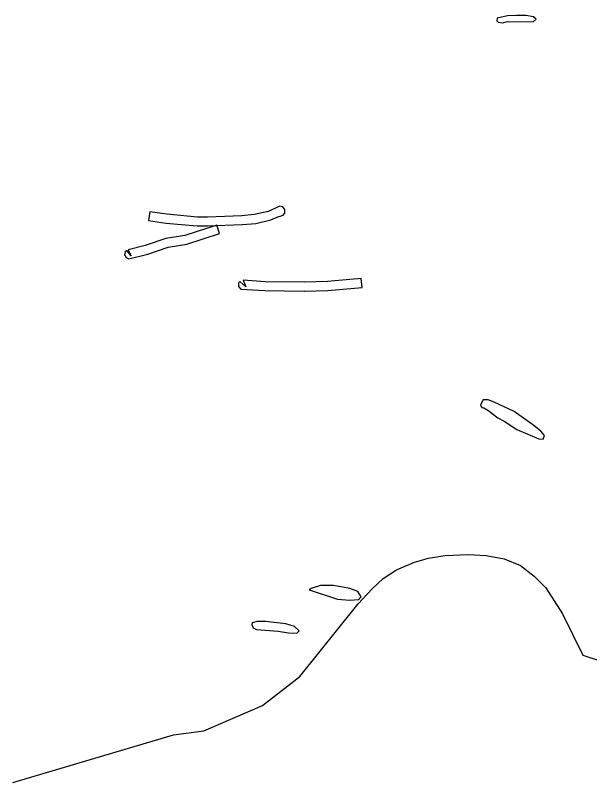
# Model space of a CAD drawing. Header units: metres. Extents: x -3553 to -772, y 370 to 2945.
# Drawn here: x -2790 to -2141, y 435 to 1302 of the extents above; entities that cross this region are included whole.
import ezdxf

# ---------------------------------------------------------------- set-up
doc = ezdxf.new("R2010")
doc.units = ezdxf.units.M

msp = doc.modelspace()

# ---------------------------------------------------------------- linework, layer by layer
at = {"layer": '1'}
msp.add_lwpolyline([(-2793.09, 435.2), (-2611.71, 489.23), (-2577.6, 493.6), (-2511.2, 522.4), (-2469.02, 555.13), (-2403.36, 637.2), (-2387.56, 654.13), (-2374.96, 665.76), (-2360, 675.73), (-2339.64, 684.22), (-2323.6, 688.8), (-2305.5, 691.58), (-2278.7, 692.99), (-2258.58, 691.88), (-2238.4, 687.84), (-2219.86, 680.42), (-2204.4, 668.4), (-2191.2, 655.2), (-2172.43, 625.7), (-2149.6, 579.2), (-2076, 555.2)], dxfattribs=at)
at = {"layer": '51'}
for points in [[(-2246.46, 1295.66), (-2245.04, 1294.11), (-2240.21, 1293.35), (-2234.65, 1294.89), (-2205.52, 1294.51), (-2202.06, 1297.66), (-2205.36, 1300.15), (-2213.92, 1301.49), (-2224.26, 1301.83), (-2234.67, 1301.32), (-2246.08, 1298.48)], [(-2639.95, 1070.16), (-2620.59, 1067.16), (-2620.42, 1067.14), (-2585, 1064.02), (-2573.28, 1064.02), (-2573.19, 1064.02), (-2533.96, 1065.46), (-2518.91, 1066.88), (-2501.64, 1070.81), (-2492.19, 1075.01), (-2492.05, 1074.58), (-2488.02, 1075.97), (-2486.15, 1078.57), (-2486.15, 1082.66), (-2488.27, 1085.37), (-2491.61, 1086.2), (-2504.8, 1080.35), (-2520.5, 1076.77), (-2534.61, 1075.45), (-2573.47, 1074.02), (-2584.56, 1074.02), (-2619.38, 1077.09), (-2638.42, 1080.04)], [(-2666.94, 1031.27), (-2665.32, 1028.19), (-2662.14, 1026.78), (-2640.77, 1032.26), (-2617.93, 1039.98), (-2596.68, 1043.55), (-2559.66, 1055.39), (-2562.71, 1064.91), (-2599.05, 1053.29), (-2620.38, 1049.71), (-2643.62, 1041.85), (-2662.94, 1036.9), (-2659.45, 1030.22), (-2664.59, 1036.16), (-2666.29, 1034.69)], [(-2538.44, 999.55), (-2538.44, 995.61), (-2535.74, 992.72), (-2508.64, 990.93), (-2464.05, 990.41), (-2463.96, 990.41), (-2463.87, 990.41), (-2437.42, 991.07), (-2398.8, 994.53), (-2399.7, 1004.49), (-2437.99, 1001.06), (-2464.03, 1000.41), (-2508.25, 1000.92), (-2533.11, 1002.57), (-2530.23, 995.3), (-2536.74, 1001.38)]]:
    msp.add_lwpolyline(points, close=True, dxfattribs=at)
at = {"layer": '53'}
for points in [[(-2265.05, 861.04), (-2263.55, 859.01), (-2261.34, 858.66), (-2256.82, 855.78), (-2245.64, 847.2), (-2238.38, 843.36), (-2223.88, 833.88), (-2199.14, 823.41), (-2194.29, 823.03), (-2192.71, 827.22), (-2196.93, 832), (-2204.98, 838.75), (-2226.97, 854.25), (-2249.68, 865), (-2256.28, 867.39), (-2261.97, 867.39), (-2264.26, 863.56)], [(-2458.35, 652.94), (-2426.53, 642.32), (-2412.56, 641.14), (-2402.6, 641.93), (-2399.88, 645), (-2403.41, 651.18), (-2412.73, 654.56), (-2430.97, 657.89), (-2445.65, 657.71), (-2456.32, 654.67)], [(-2523.46, 613.66), (-2521.89, 610), (-2517.93, 608.07), (-2493.36, 606.44), (-2481.78, 604.41), (-2472.54, 603.97), (-2469.97, 606.71), (-2475.18, 611.46), (-2484.73, 614.64), (-2507.99, 617.09), (-2517.39, 617.09), (-2522.88, 615.54)]]:
    msp.add_lwpolyline(points, close=True, dxfattribs=at)

doc.saveas('drawing.dxf')
